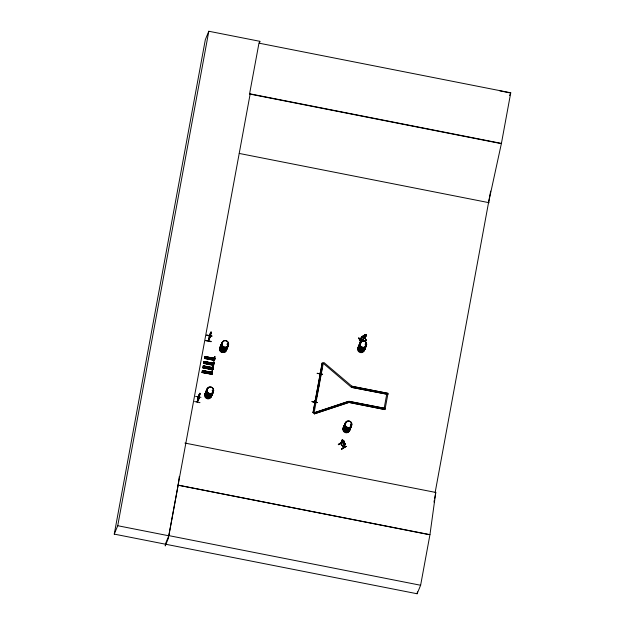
<?xml version="1.0" encoding="UTF-8"?>
<svg xmlns="http://www.w3.org/2000/svg" width="625" height="625" viewBox="0 0 625 625"><rect width="100%" height="100%" fill="white"/><g stroke="black" fill="none" stroke-linecap="round" stroke-linejoin="round"><path stroke-width="0.94" d="M212.055 373.203C212.773 371.766 211.477 373.789 211.664 372.867M213.812 363.914L204.078 361.742L213.844 363.703C214 364.578 213.211 363.555 213.289 364.117M198.883 397.258L198.93 396.5L198.828 397.617M199.484 394.453L198.531 399.648L199.609 394.422L199.117 397.359L199.422 395.633M198.367 399.5L198.383 398.961M199.07 397.336L199.07 396.852M318.734 385.93C317.766 388.828 319.039 384.781 318.539 384.891M318.836 384.953L318.492 385.969M319.367 382.508C318.391 385.414 319.672 381.359 319.172 381.477M319.469 381.531L319.125 382.555M209.508 335.805L208.352 340.93L210.469 335.398M211.047 332.086L209.18 336.234L209.531 335.68M208.609 357.961L209.344 358.172L208.602 358.422M314.648 401.508L316.281 398.195L314.922 401.867M319.992 374.289L321.375 370.57L319.695 374.422L320.078 373.812M318.414 386.391L318.438 385.867M319.047 382.977L319.062 382.453M198.797 398.336C199.602 392.055 199.164 397.516 199.07 396.82M209.938 337.125L210.602 333.172L209.5 338.25M199.125 397.32L197.203 401.883M198.102 397.32L199.906 393.289L198.07 397.203M207.18 389.586L207.492 389.898M212.266 390.719L212.797 391.352L213.219 390.664M212.43 390.625L212.688 391.172M222.289 343.539L222.609 343.625M227.188 344.516L227.555 344.016M227.242 344.375L227.625 344.992L228.172 344.688M227.813 343.977L228.203 344.719M350.422 424.867L351.18 424.367L351.438 425.07M350.477 424.727L351.242 425.227M350.734 425.07L351.32 424.68M360.492 339.961L359.945 340.305L361.836 336.719L360.547 339.938M360.078 343.656L360.523 343.672L360.086 343.578M364.43 338.242C368.625 329.297 362.734 340.898 364.891 337.961M365.812 344.203L365.281 344.977M212.086 371.18L212.25 370.609L211.312 373.664L212.188 371.711M212.086 367.734L213.156 367.664L203.312 365.891L203.234 366.344L213.102 368.148L212.906 368.594L212.812 367.836M213.211 366.055L212.242 369.07L213.102 367.719L203.312 365.891L203.211 366.477L213.117 368.477L212.906 368.93M213.656 364.047L213.82 362.797M214.203 359.07L214.539 358.469M205.039 356.617L214.828 358.781L214.633 359.562L214.82 358.445L205.031 356.523L204.93 357.125L214.773 358.68L214.625 359.211L214.25 358.914M211.969 373.523L212.195 372.656L202.383 370.953M212.172 373.227L212.188 372.766L202.398 370.883M213.086 367.828L213.039 368.531L212.523 368.266M213.055 366.664L213.023 365.984L212.797 367.531M213.773 362.695L213.984 361.977M213.937 363.414L204.117 361.5L203.781 363.523L213.57 365.352L213.961 363.273L204.117 361.492L204.047 361.938L213.914 363.758L213.719 364.164M214.938 356.688L214.664 357.805M202.227 371.922L202.125 372.508L212.008 373.844L202.227 371.922L202.117 372.531L211.914 374.352L212.305 372.273L211.25 372.234M202.211 372.031L211.937 374.18L202.156 372.359L202.461 370.492L212.281 372.414M203.016 367.719L212.797 369.57L203.07 367.328L212.859 369.172L212.758 369.742L202.969 367.914L203.07 367.312L202.969 367.922L212.789 369.609L213.156 367.664M203.25 366.227L213.063 368.367M203.773 363.531L203.883 362.922L213.664 364.836L203.883 362.906L213.672 364.766L213.57 365.328M204.797 357.945L204.695 358.531L214.484 360.375L214.586 359.859L204.797 357.945L204.742 358.352M212.016 373.734L211.914 374.336M213.039 368.156L203.273 366.117M213.602 365.195L203.844 363.141L213.617 365.078M214.594 359.758L214.492 360.352M213.828 358.258L214.812 358.461M199.844 393.281L198.953 398.477L197.438 402.117M199.906 393.289L199.852 393.758M210.984 332.586L211.063 332.055L210.195 336.562M212.086 371.789L212.258 370.656M212.258 373.148L212.039 372.938M199.172 396.102L199.266 395.375L198.656 397.344M428.93 534.617L178.109 485.164L179.305 476.516M199.586 394.859L199.734 394.219L199.117 396.188M210.805 333.641L210.875 333.016L210.258 334.977M212.156 372.898L202.359 371.07L202.453 370.523L202.359 371.094L212.281 373.039M204.016 362.102L204.117 361.523M205.023 356.633L204.734 358.383M212.766 369.734L212.852 369.242M206.68 335.094L212.117 336.117L206.672 335.148M198.789 397.727L198.398 399.523L199.445 394.398M317.203 373.281L322.633 374.305L317.188 373.336M200.977 397.352L195.547 396.344M199.078 396.82L198.672 398.336L198.773 397.766M214.461 358.93L213.891 359.688M203.008 367.75L203.32 365.961M198.055 400.641L198.969 395.555M198.516 398.633L199.82 394.461L199.445 396.18M203.164 372.516L203.469 370.758M203.828 372.641L204.133 370.875M204.672 368.031L204.977 366.266M205.484 363.641L205.789 361.875M204.82 372.828L205.125 371.062M205.672 368.211L205.961 366.484M206.477 363.82L206.781 362.062M207.391 358.844L207.695 357.086M206.852 366.617L206.555 368.383M207.547 368.562L207.852 366.805M208.656 362.414L208.352 364.172M209.273 359.195L209.578 357.438M211.312 372.094L211.031 373.719M211.859 369.242L212.164 367.477M213.891 358.109L213.609 359.734M211.391 373.68L211.594 372.508M213.047 364.68L213.25 363.508M213.969 359.703L214.797 356.664M213.102 368.148L212.922 368.672M204.992 356.75L214.883 358.297L214.516 360.203L204.758 358.164L214.523 360.203L204.734 358.32M211.18 341.391L205.734 340.445M209.234 336.117L209.281 335.648M210.094 337.219L208.539 340.961L209.477 335.688M209.836 337.039L208.375 340.438M210.664 332.344L209.211 335.75M319.711 374.367L319.773 373.844M316.094 398.156L316.195 398.672M319.82 373.781L319.914 374.445L321.375 370.57M317.406 402.586L311.984 401.617M212.227 371.117L212.141 371.57M213.891 362.117L213.797 362.57M214.805 357.133L214.719 357.594M165.539 544.148L165.219 545.938L168.664 537.602M178.109 485.164L429.953 534.648L420.625 585.258L417.109 593.75L114.258 534.117L205.336 39.648L208.812 31.25L259.859 41.312L259.508 43.234M114.258 534.117L117.734 525.719L208.812 31.25M501.32 143.648L249.547 94.008L258.969 43.148L510.742 92.789L501.422 143.398L488.547 202.594M250.133 94.125L168.781 535.781L117.734 525.719M165.305 544.18L168.852 535.625L178.172 485.008M197.234 401.891L197.289 401.461M198.32 397.352L198.18 396.805M197.203 402.07L198.133 396.867M197.453 402.062L198.406 396.891L197.203 401.938M209.57 338.266L210.672 334.719M198.43 399.406L199.164 395.406M199.547 393.555L198.086 396.953M210.094 336.266L210.391 334.648M199.258 395.852L198.961 397.469L199.531 395.922M210.109 335.367L210.961 333.258L210.578 334.969M199.992 402.68L194.609 401.539M313.031 412.664L314.125 412.766L348.602 401.359L314.086 412.867L313.031 412.664L322.18 363.102L323.234 363.305L351.195 387.141L351.93 386.25L388.008 393.359L385 409.57L348.922 402.453L314.445 413.859L314.086 412.867L323.234 363.305L322.141 363.203M313.07 412.555L322.18 363.102M318.133 387.086L318.75 385.789L318.438 387.148M318.766 383.664L319.375 382.367L319.062 383.727M318.742 384.633C318.562 387.445 319.055 382.172 318.82 385.484M319.367 381.211C319.195 384.031 319.68 378.75 319.445 382.07M348.562 401.461L348.922 402.453L349.156 401.328L385.227 408.437L349.109 401.43M351.695 387.375L387.82 394.383L351.695 387.375L351.93 386.25L323.922 362.523L323.195 363.414M348.922 402.453L349.156 401.328M351.742 387.273L351.93 386.25M490.656 191.133L435.164 492.398L435.758 492.523L429.953 534.648M417.109 593.75L417.461 591.844M434 502.07L434.352 500.164M434.703 498.25L435.773 492.453L184.938 443.07M214.828 358.352L214.797 359.031L204.938 357.094M205.687 340.711L211.109 341.719M317.406 402.602L311.992 401.57L317.438 402.516M198.688 398.727L198.945 397.773M214.523 358.164L214.406 358.695M212.734 367.82L213.094 366.828M199.328 396.602L197.352 401.422M198.742 398.953L198.43 399.578M213.844 361.75L212.977 364.664L213.398 363.977M210.086 337.273L210.25 336.562M198.953 398.477L199.109 397.781M319.148 382.008L319.445 380.812M318.516 385.43L318.812 384.227M360 340.281C361.914 340.531 367.766 336.305 365.867 335.102M360.047 340.164L361.656 336.812L363.336 335.93M360.578 340.125L361.836 336.719M360.148 340.453L364.977 338.133M213.602 363.141L213.844 362.703M213.039 366.141L212.445 367.898M340.719 443.297L342.336 439.562L345.297 444.062L343.547 447.797M340.844 443.086L341.141 443.484M340.789 443.211L343.766 447.727L343.57 447.195M209.43 336.227L211.063 332.055M214.758 356.664L214.656 357.203M228.102 344.516L227.57 344.797L227.523 344.141M212.977 391.094L213.117 390.672L212.609 391.117M366.102 344.727L365.562 345.008L365.703 344.289M365.898 345.188L366.211 344.773M366.195 344.922L365.672 344.172M345.367 423.852L345.867 423.617M350.758 424.492L350.648 424.812M350.344 427.711L350.328 427.312M259.164 42.992L259.859 41.312M210.789 333.664L210.898 333.242M206.031 356.805L205.734 358.539M205.109 361.781L204.82 363.516M202.461 370.602L212.305 372.273M208.57 357.281L208.273 359.016M207.648 362.258L207.359 363.992M205.992 371.258L205.703 372.992M206.984 371.445L206.695 373.18M199.57 394.93L199.758 394.445M212.898 363.344L212.664 364.852M198.07 400.75L198.594 399.602M213.961 363.273L204.078 361.727M319.727 373.938L322.031 368.492L316.852 396.594L314.617 401.805M314.906 401.617L316.281 398.195M314.086 412.867L314.445 413.859M360.914 342.961L358.812 337.875L360.789 342.023M363.484 335.586L363.312 336L365.086 334.797L364.875 335.297L365.633 335.07L364.367 336.539L362.18 337.266L363.367 335.984M365.023 334.836L364.852 335.25L366.5 334.672L365.016 338.156M364.133 336.516L366.133 340.594L364.164 336.445M343.016 441.844L338.414 444.68L343.047 441.773M342.023 441.648L342.367 439.617M342.328 440.406C342.484 438.406 341.398 445.531 340.695 443.313M342.484 440.312L340.938 443.766M343.383 440.914L343.555 440.5L344.539 442L343.953 443.289L343.031 441.891L343.555 440.5M343.719 440.883L344.312 441.781M341.445 449.273L346.047 446.336M344.281 442.406L344.453 441.992M344.727 444.055L343.344 447.477L344.883 443.953L345.156 444.367L344.883 443.953M509.609 95.531L510.742 92.789M386.719 394.281L384.18 408.227M388.008 393.359L351.891 386.352M385 409.57L348.969 402.352L314.492 413.758M212.242 369.07L212.648 368.234M207.703 362.914L207.625 363.328M208.047 363.602L208.352 362.953L207.695 362.938M206.047 371.922L206.398 372.578L206.695 371.953M360.609 343.836L360.289 343.375M365.281 336.453L366.039 335.781M363.812 336.18L365.391 335.094L364.164 336.031L365.055 336.016L362.227 337.305L363.492 336.336L362.672 336.32L363.922 336.117M207.438 367.922C208.086 366.406 205.805 368.023 207.445 367.898M212.5 390.617L213.016 390.656M358.75 337.953L361.125 342.859M361.688 336.859L366.234 334.727M342.336 439.562L342.703 440.016M342.75 439.945L345.242 444.094M338.242 444.422L342.852 441.586L338.414 444.68M344.492 442.031L343.508 440.531M344.32 442.445L344.445 444.039L342.898 442.219L342.859 440.367L343.414 440.977M344.312 445.148L344.836 445.172L344.312 445.148L341.992 441.633L344.344 445.07M346.016 446.406L341.414 449.242L346.062 446.461M208.258 363.508L207.641 363.312M366.008 345.078L365.32 344.945M361.922 336.891L361.391 336.922M365.312 336.445L361.172 337.992M364.602 338.367L364.945 338.211M366.133 340.594L364.406 336.391M366.391 340.469L364.391 336.398M364.555 338.344L360.078 340.352M206.211 371.828L206.68 371.977M345.641 424.078L345.398 423.914M203.031 367.539L212.852 369.43M202.188 372.148L212 374.039M249.648 93.766L501.422 143.398M239.273 153.445L489.141 202.711M198.68 398.234L198.594 398.711M168.852 535.625L420.625 585.258M499.711 90.805L509.734 92.844M212.844 390.32L213.25 390.664M365.414 344.883L365.594 344.938A3.438 3.328 22.5 0 0 365.258 344.125M342.922 440.602L344.57 443.109L343.758 442.641L344.219 444.117L342.492 441.523L343.352 442.023L342.906 440.609M341 443.727L343.641 447.875L340.648 443.438M348.602 401.359L348.969 402.352M227.266 343.914A3.438 3.328 22.5 0 1 226.406 348.555A3.438 3.328 22.5 0 1 221.641 347.617A3.438 3.328 22.5 0 1 222.5 342.977M227.328 343.836A3.492 3.383 22.5 0 1 226.461 348.547A3.492 3.383 22.5 0 1 221.625 347.594A3.492 3.383 22.5 0 1 222.492 342.883A3.492 3.383 22.5 0 0 221.641 347.547A3.492 3.383 22.5 0 0 226.484 348.5A3.492 3.383 22.5 0 0 227.352 343.789A3.445 3.336 22.5 0 1 226.711 348.234A3.438 3.328 22.5 0 1 222.32 351.578A3.438 3.328 22.5 0 1 220.742 346.195M227.492 346.422A3.422 3.32 22.5 0 1 222.648 349.609A3.422 3.32 22.5 0 1 222.148 343.852M227.547 346.281A3.422 3.32 22.5 0 1 222.703 349.477A3.422 3.32 22.5 0 1 222.203 343.711M228.133 343.703A3.492 3.383 22.5 0 1 224.242 348.117A3.445 3.336 22.5 0 1 222.219 342.617A3.492 3.383 22.5 0 0 224.242 348.117A3.445 3.336 22.5 0 0 228.062 343.773M226.711 348.234A3.445 3.336 22.5 0 1 222.086 347.922A3.445 3.336 22.5 0 1 221.898 343.391M228.148 343.656A3.492 3.383 22.5 0 1 224.266 348.07A3.492 3.383 22.5 0 1 222.219 342.484M228.312 344.477A3.438 3.328 22.5 0 1 223.445 347.68A3.438 3.328 22.5 0 1 222.945 341.898M226.844 348.148A3.492 3.383 22.5 0 1 222.328 351.57A3.492 3.383 22.5 0 1 220.727 346.102M221.078 346.398A3.438 3.328 22.5 0 0 221.188 351.969A3.438 3.328 22.5 0 0 226.406 349.852A3.422 3.32 22.5 0 1 221.219 351.898A3.422 3.32 22.5 0 1 221.109 346.359A3.453 3.344 22.5 0 0 221.195 351.945A3.453 3.344 22.5 0 0 226.43 349.82M227.227 347.219A3.492 3.383 22.5 0 1 222.289 350.477A3.492 3.383 22.5 0 1 221.781 344.594M226.844 348.047A3.445 3.336 22.5 0 1 222.383 351.43A3.445 3.336 22.5 0 1 220.805 346.031M227.117 348.148A3.445 3.336 22.5 0 1 221.891 350.266A3.445 3.336 22.5 0 1 221.781 344.688M221.797 344.547A3.492 3.383 22.5 0 0 222.305 350.422A3.492 3.383 22.5 0 0 227.25 347.172A3.438 3.328 22.5 0 1 223.203 350.609A3.438 3.328 22.5 0 1 220.711 345.836M221.195 345.109A3.438 3.328 22.5 0 1 221.852 344.539M212.289 390.266A3.438 3.328 22.5 0 1 211.672 394.727A3.438 3.328 22.5 0 1 207.055 394.422A3.438 3.328 22.5 0 1 206.867 389.898M207.539 389.18A3.492 3.383 22.5 0 0 206.672 393.891A3.492 3.383 22.5 0 0 211.508 394.844A3.492 3.383 22.5 0 0 212.375 390.133A3.438 3.328 22.5 0 1 211.734 394.57A3.438 3.328 22.5 0 1 207.117 394.266A3.438 3.328 22.5 0 1 206.93 389.742M206.57 390.617A3.438 3.328 22.5 0 0 208.141 396A3.438 3.328 22.5 0 0 212.594 392.625A3.438 3.328 22.5 0 1 208.117 396.062A3.438 3.328 22.5 0 1 206.508 390.758A3.438 3.328 22.5 0 0 208.117 396.062A3.438 3.328 22.5 0 0 212.531 392.766M213.156 390.047A3.492 3.383 22.5 0 1 211.352 394.25A3.438 3.328 22.5 0 1 206.898 392.781A3.438 3.328 22.5 0 1 207.914 388.398M207.898 388.297A3.492 3.383 22.5 0 0 206.875 392.758A3.492 3.383 22.5 0 0 211.352 394.25A3.438 3.328 22.5 0 0 213.086 390.117M213.148 389.961A3.438 3.328 22.5 0 1 211.367 394.094A3.438 3.328 22.5 0 1 206.961 392.633A3.438 3.328 22.5 0 1 207.977 388.242M211.609 393.688A3.438 3.328 22.5 0 1 207.781 398.031A3.438 3.328 22.5 0 1 205.773 392.539M211.891 394.445A3.492 3.383 22.5 0 1 207.375 397.867A3.492 3.383 22.5 0 1 205.773 392.406M211.43 396.195A3.438 3.328 22.5 0 1 206.219 398.312A3.438 3.328 22.5 0 1 206.109 392.742M212.258 393.562A3.492 3.383 22.5 0 1 207.312 396.82A3.492 3.383 22.5 0 1 206.805 390.938A3.438 3.328 22.5 0 0 206.219 391.453M211.859 394.391A3.438 3.328 22.5 0 1 207.414 397.766A3.438 3.328 22.5 0 1 205.836 392.383M212.141 394.492A3.438 3.328 22.5 0 1 206.922 396.602A3.438 3.328 22.5 0 1 206.813 391.039M212.242 393.461A3.438 3.328 22.5 0 1 208.234 396.953A3.438 3.328 22.5 0 1 205.734 392.18M365.82 346.641A3.438 3.328 22.5 0 1 360.602 348.75A3.492 3.383 22.5 0 1 360.484 343.086M360.492 343.188A3.438 3.328 22.5 0 0 360.602 348.75A3.492 3.383 22.5 0 0 365.898 346.594M365.328 344.039A3.492 3.383 22.5 0 1 365.938 345.711M359.516 344.539A3.438 3.328 22.5 0 0 361.086 349.922A3.438 3.328 22.5 0 0 365.539 346.547A3.438 3.328 22.5 0 1 361.055 350A3.438 3.328 22.5 0 1 359.477 344.617M366.125 343.914A3.492 3.383 22.5 0 1 364.32 348.109A3.492 3.383 22.5 0 1 359.844 346.617A3.492 3.383 22.5 0 1 360.867 342.156M365.883 346.484A3.438 3.328 22.5 0 1 360.664 348.594A3.438 3.328 22.5 0 1 360.562 343.031M365.32 343.969A3.438 3.328 22.5 0 1 365.922 345.609M366.055 343.984A3.438 3.328 22.5 0 1 364.273 348.117A3.438 3.328 22.5 0 1 359.867 346.648A3.438 3.328 22.5 0 1 360.883 342.258M366.117 343.828A3.438 3.328 22.5 0 1 364.336 347.961A3.438 3.328 22.5 0 1 359.93 346.492A3.438 3.328 22.5 0 1 360.945 342.102M364.766 348.406A3.438 3.328 22.5 0 1 360.32 351.781A3.438 3.328 22.5 0 1 358.742 346.398M364.648 347.484A3.492 3.383 22.5 0 1 362.836 351.68A3.492 3.383 22.5 0 1 358.359 350.188A3.492 3.383 22.5 0 1 359.391 345.727M364.469 349.133A3.438 3.328 22.5 0 1 359.602 352.336A3.438 3.328 22.5 0 1 359.102 346.555M365.227 347.422A3.492 3.383 22.5 0 1 360.281 350.68A3.492 3.383 22.5 0 1 359.773 344.805M364.641 347.398A3.438 3.328 22.5 0 1 360.812 351.742A3.438 3.328 22.5 0 1 358.805 346.25M365.148 347.484A3.438 3.328 22.5 0 1 360.281 350.688A3.438 3.328 22.5 0 1 359.789 344.898M365.172 348.195A3.438 3.328 22.5 0 1 359.953 350.312A3.438 3.328 22.5 0 1 359.852 344.742M350.5 424.266A3.445 3.336 22.5 0 1 349.883 428.742A3.445 3.336 22.5 0 1 345.258 428.43A3.492 3.383 22.5 0 1 345.055 423.812M345.07 423.898A3.445 3.336 22.5 0 0 345.258 428.43A3.492 3.383 22.5 0 0 349.938 428.727A3.492 3.383 22.5 0 0 350.562 424.188M350.727 427.555A3.43 3.32 22.5 0 1 345.523 429.664A3.43 3.32 22.5 0 1 345.414 424.109M351.383 424.008A3.492 3.383 22.5 0 1 349.297 428.312A3.492 3.383 22.5 0 1 344.844 426.172A3.492 3.383 22.5 0 1 346.938 421.867M350.57 424.109A3.445 3.336 22.5 0 1 349.953 428.586A3.445 3.336 22.5 0 1 345.32 428.273A3.445 3.336 22.5 0 1 345.133 423.742M351.297 424.125A3.445 3.336 22.5 0 1 349.516 428.266A3.445 3.336 22.5 0 1 345.094 426.797A3.445 3.336 22.5 0 1 346.117 422.398M351.359 423.969A3.445 3.336 22.5 0 1 349.578 428.109A3.445 3.336 22.5 0 1 345.164 426.641A3.445 3.336 22.5 0 1 346.18 422.242M350.008 428.555A3.445 3.336 22.5 0 1 345.555 431.93A3.445 3.336 22.5 0 1 343.977 426.539M350.078 428.492A3.492 3.383 22.5 0 1 345.562 431.922A3.492 3.383 22.5 0 1 343.961 426.453M349.695 429.273A3.43 3.32 22.5 0 1 344.844 432.477A3.43 3.32 22.5 0 1 344.344 426.703M350.734 426.773A3.43 3.32 22.5 0 1 345.875 429.969A3.43 3.32 22.5 0 1 345.383 424.195M345.016 424.945A3.492 3.383 22.5 0 0 345.523 430.82A3.492 3.383 22.5 0 0 350.461 427.57A3.492 3.383 22.5 0 1 345.961 430.945A3.492 3.383 22.5 0 1 344.359 425.484M344.039 426.383A3.445 3.336 22.5 0 0 345.617 431.773A3.445 3.336 22.5 0 0 350.078 428.398A3.492 3.383 22.5 0 1 345.578 431.875A3.492 3.383 22.5 0 1 343.977 426.406M350.398 427.625A3.445 3.336 22.5 0 1 346.375 431.117A3.445 3.336 22.5 0 1 343.875 426.336M350.461 427.469A3.445 3.336 22.5 0 1 346 430.852A3.445 3.336 22.5 0 1 344.422 425.461M204.305 366.172L204 367.938L204.305 366.172M206.695 356.93L206.391 358.688L206.703 356.898M363.305 336.125L362.984 336.898L364.5 336.211L364.82 335.438L363.305 336.125M363.781 335.523L364.75 335.078L363.781 335.523M222.414 345.758A3.438 3.328 22.5 0 0 228.32 345.398A3.438 3.328 22.5 0 0 224.938 340.562A3.438 3.328 22.5 0 0 222.414 345.758M222.391 345.828A3.422 3.32 22.5 0 0 228.273 345.469A3.422 3.32 22.5 0 0 224.906 340.656A3.422 3.32 22.5 0 0 222.391 345.828M207.445 392.102A3.438 3.328 22.5 0 0 213.352 391.742A3.438 3.328 22.5 0 0 209.961 386.914A3.438 3.328 22.5 0 0 207.445 392.102M207.414 392.18A3.438 3.328 22.5 0 0 213.32 391.82A3.438 3.328 22.5 0 0 209.93 386.992A3.438 3.328 22.5 0 0 207.414 392.18M360.414 345.961A3.438 3.328 22.5 0 0 366.32 345.602A3.438 3.328 22.5 0 0 362.93 340.773A3.453 3.344 22.5 0 0 360.391 346.008A3.438 3.328 22.5 0 0 366.289 345.688A3.438 3.328 22.5 0 0 362.898 340.852A3.438 3.328 22.5 0 0 360.414 345.961M362.898 340.852A3.438 3.328 22.5 0 0 360.383 346.047A3.453 3.344 22.5 0 0 366.32 345.641A3.453 3.344 22.5 0 0 362.922 340.797M345.656 426.102A3.43 3.32 22.5 0 0 351.547 425.742A3.43 3.32 22.5 0 0 348.172 420.922A3.43 3.32 22.5 0 0 345.656 426.102M345.625 426.188A3.43 3.32 22.5 0 0 351.516 425.828A3.43 3.32 22.5 0 0 348.141 421.008A3.43 3.32 22.5 0 0 345.625 426.188"/></g></svg>
